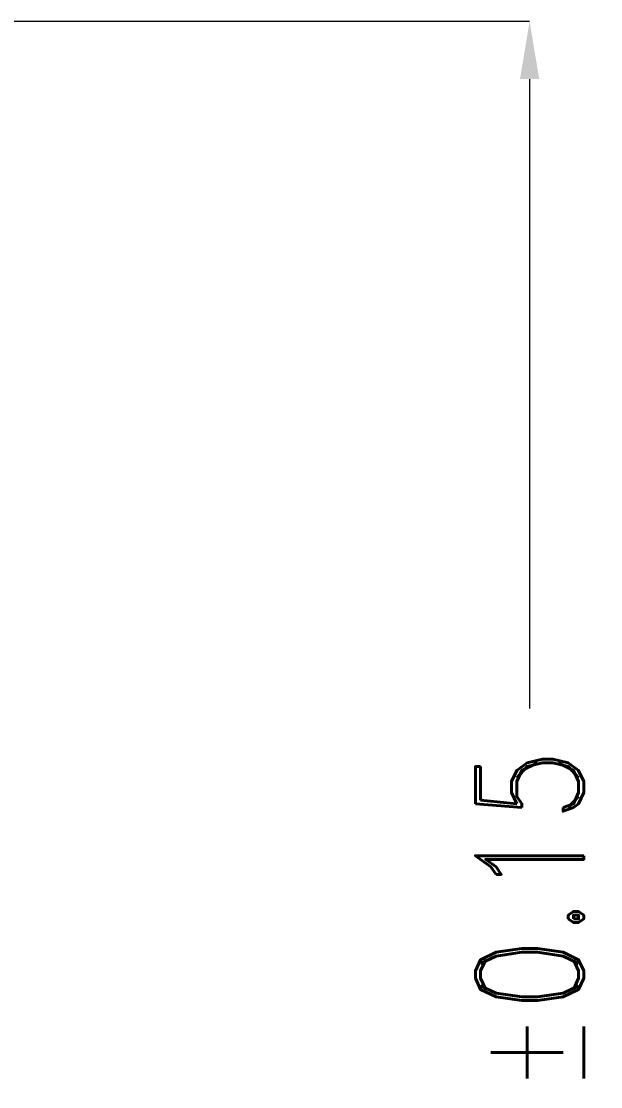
# Model space of a CAD drawing. Header units: millimetres. Extents: x 1403 to 2381, y 158 to 387.
# Drawn here: x 2288.25 to 2296.27, y 281.79 to 296.54 of the extents above; entities that cross this region are included whole.
import ezdxf

# ---------------------------------------------------------------- set-up
doc = ezdxf.new("R2010")
doc.units = ezdxf.units.MM
doc.layers.get('Defpoints').update_dxf_attribs({"lineweight": 5})
doc.layers.add('DIM', color=3, linetype='Continuous', lineweight=5)
doc.styles.add('RD', font='ROMAND.shx', dxfattribs={"width": 0.8})
doc.dimstyles.new('DIM', dxfattribs={"dimtxt": 1.5, "dimasz": 0.8, "dimexe": 0, "dimexo": 0.5, "dimgap": 0.11, "dimtad": 0, "dimzin": 1, "dimdsep": 46, "dimtxsty": 'RD', "dimcen": 0, "dimclrd": 256, "dimclre": 256, "dimclrt": 256, "dimadec": 0, "dimazin": 0, "dimtm": 1e-09, "dimtfac": 1, "dimtofl": 0, "dimtmove": 0, "dimatfit": 3, "dimfxl": 1, "dimlwe": -1, "dimarcsym": 0})

# ---------------------------------------------------------------- blocks, each defined once
blk = doc.blocks.new('*D48')
at = {"layer": 'Defpoints', "color": 0, "lineweight": 5, "transparency": 16777216}
for p in [(2275.274, 296.544), (2272.392, 266.947), (2295.29, 266.947)]:
    blk.add_point(p, dxfattribs=at)
at = {"layer": 'DIM', "lineweight": 5, "transparency": 16777216}
for p, q in [((2275.774, 296.544), (2295.29, 296.544)), ((2295.29, 295.744), (2295.29, 287.027)), ((2295.29, 267.747), (2295.29, 276.464)), ((2272.892, 266.947), (2295.29, 266.947))]:
    blk.add_line(p, q, dxfattribs=at)
for points in [[(2295.156, 295.744), (2295.423, 295.744), (2295.29, 296.544)], [(2295.156, 267.747), (2295.423, 267.747), (2295.29, 266.947)]]:
    blk.add_solid(points, dxfattribs=at)
at = {"layer": 'DIM', "lineweight": 5, "transparency": 16777216, "insert": (2295.29, 281.746), "char_height": 1.5, "attachment_point": 5, "rotation": 90, "style": 'RD'}
blk.add_mtext('29.60%%P0.15', dxfattribs=at)

msp = doc.modelspace()

# ---------------------------------------------------------------- dimensions: what is measured, and where the dimension line sits
at = {"layer": 'DIM', "lineweight": 5}
dim = msp.add_linear_dim(base=(2295.2895, 266.9475), p1=(2275.274, 296.544), p2=(2272.3922, 266.9475), angle=90, text='<>%%P0.15', dimstyle='DIM', override={"dimfxl": 0.8, "dimlwd": 5, "dimlwe": 5, "dimarcsym": 1}, dxfattribs=at)
dim.commit()
dim.dimension.update_dxf_attribs({"geometry": '*D48', "text_midpoint": (2295.2895, 281.7458)})

doc.saveas('drawing.dxf')
